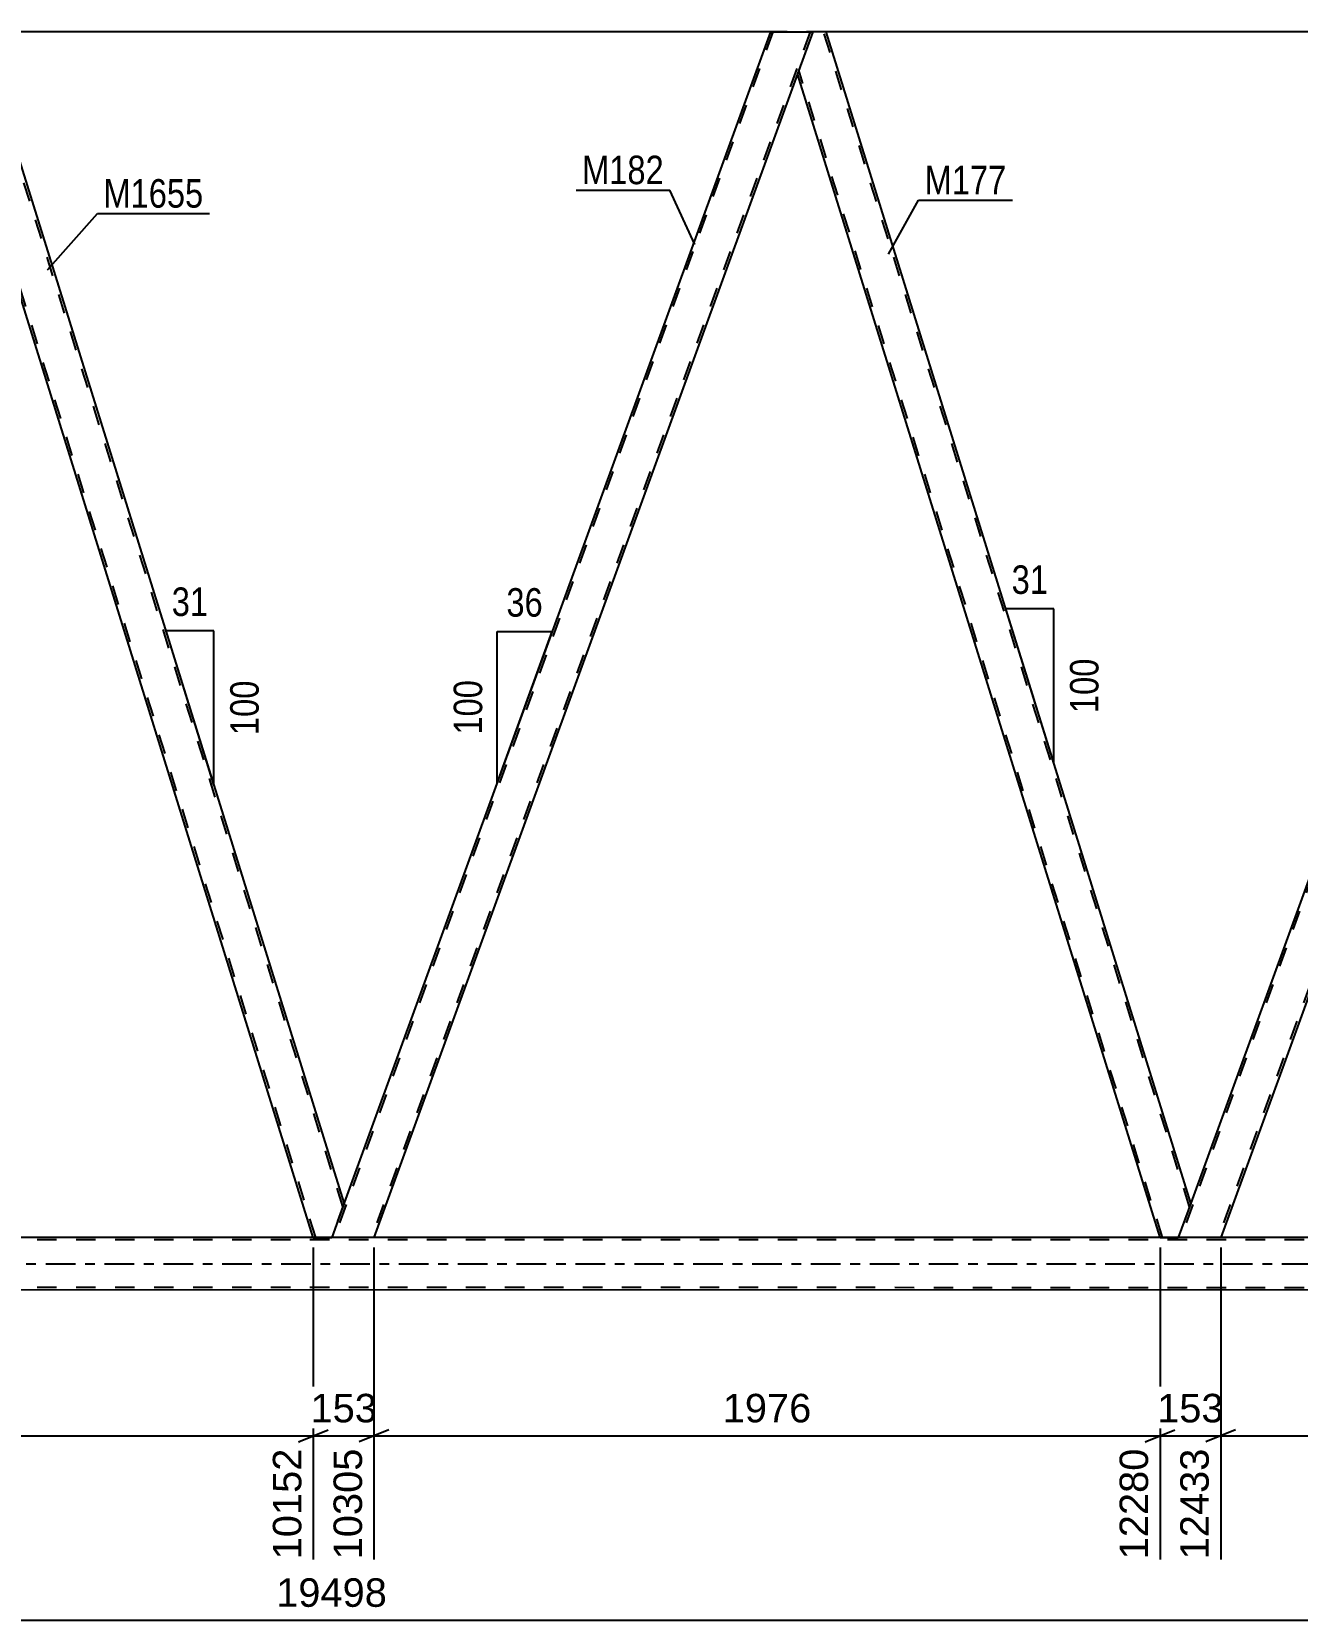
# Model space of a CAD drawing. Header units: millimetres. Extents: x 0 to 841, y 0 to 594.
# Drawn here: x 400.5 to 527.7, y 288 to 447.6 of the extents above; entities that cross this region are included whole.
import ezdxf

# ---------------------------------------------------------------- set-up
doc = ezdxf.new("R2010")
doc.units = ezdxf.units.MM
doc.linetypes.add('DXK_LINE_DOT2', pattern=[3.9198, 1.9599, -1.9599])
doc.linetypes.add('DXK_LINE_DOT3', pattern=[5.9187, 2.979, -0.9799, 0.9799, -0.9799])
doc.styles.add('Arial', font='ARIAL.TTF', dxfattribs={"height": 0.2})
doc.styles.add('Arial Narrow', font='ARIALN.TTF', dxfattribs={"height": 0.2})

# ---------------------------------------------------------------- blocks, each defined once
blk = doc.blocks.new('Part-318464264-2922 - 2863')
at = {"color": 2, "linetype": 'Continuous'}
for p, q in [((474.73, 447.62), (395.19, 447.62)), ((559.86, 447.62), (480.32, 447.62))]:
    blk.add_line(p, q, dxfattribs=at)
at = {"color": 7, "linetype": 'DXK_LINE_DOT2'}
blk.add_line((480.32, 447.62), (474.73, 447.62), dxfattribs=at)
blk = doc.blocks.new('Part-318464264-3280 - 2863')
at = {"color": 2, "linetype": 'Continuous'}
for p, q in [((478.98, 447.62), (477.45, 443.4)), ((480.32, 447.62), (478.98, 447.62)), ((517, 329.89), (480.32, 447.62)), ((513.9, 326.42), (477.45, 443.4)), ((516.73, 329.15), (515.74, 326.42)), ((517, 329.89), (516.73, 329.15))]:
    blk.add_line(p, q, dxfattribs=at)
at = {"color": 7, "linetype": 'DXK_LINE_DOT2'}
for p, q in [((516.87, 329.52), (480.07, 447.62)), ((514.15, 326.42), (477.58, 443.77)), ((516.98, 329.84), (516.73, 329.15)), ((513.9, 326.42), (515.74, 326.42))]:
    blk.add_line(p, q, dxfattribs=at)
blk = doc.blocks.new('Part-318464264-3037 - 2863')
at = {"color": 7, "linetype": 'DXK_LINE_DOT2'}
for p, q in [((755.73, 326.16), (70.41, 326.23)), ((755.73, 321.36), (70.41, 321.43))]:
    blk.add_line(p, q, dxfattribs=at)
at = {"color": 2, "linetype": 'Continuous'}
for p, q in [((594.39, 326.42), (354.19, 326.44)), ((594.39, 321.14), (354.19, 321.16))]:
    blk.add_line(p, q, dxfattribs=at)
at = {"color": 7, "linetype": 'DXK_LINE_DOT3'}
blk.add_line((70.41, 323.83), (755.73, 323.76), dxfattribs=at)
blk = doc.blocks.new('Part-318464264-3296 - 2863')
at = {"color": 2, "linetype": 'Continuous'}
for p, q in [((393.85, 447.62), (392.31, 443.4)), ((395.19, 447.62), (393.85, 447.62)), ((431.87, 329.9), (395.19, 447.62)), ((428.76, 326.43), (392.31, 443.4)), ((431.6, 329.16), (430.61, 326.43)), ((431.87, 329.9), (431.6, 329.16))]:
    blk.add_line(p, q, dxfattribs=at)
at = {"color": 7, "linetype": 'DXK_LINE_DOT2'}
for p, q in [((431.73, 329.53), (394.94, 447.62)), ((429.01, 326.43), (392.45, 443.78)), ((431.85, 329.85), (431.6, 329.16)), ((428.76, 326.43), (430.61, 326.43))]:
    blk.add_line(p, q, dxfattribs=at)
blk = doc.blocks.new('Part-318464264-3312 - 2863')
at = {"color": 7, "linetype": 'DXK_LINE_DOT2'}
for p, q in [((474.98, 447.62), (430.86, 326.43)), ((478.73, 447.62), (434.61, 326.43)), ((474.98, 447.62), (475, 447.62)), ((478.98, 447.62), (477.45, 443.4)), ((431.87, 329.9), (430.61, 326.43)), ((434.86, 326.43), (430.61, 326.43))]:
    blk.add_line(p, q, dxfattribs=at)
at = {"color": 2, "linetype": 'Continuous'}
for p, q in [((474.73, 447.62), (431.87, 329.9)), ((474.73, 447.62), (478.98, 447.62)), ((477.45, 443.4), (434.86, 326.43))]:
    blk.add_line(p, q, dxfattribs=at)
blk = doc.blocks.new('Part-318464264-3317 - 2863')
at = {"color": 7, "linetype": 'DXK_LINE_DOT2'}
for p, q in [((560.12, 447.62), (516, 326.42)), ((563.87, 447.62), (519.74, 326.42)), ((560.12, 447.62), (560.14, 447.62)), ((564.12, 447.62), (562.58, 443.39)), ((517, 329.89), (515.74, 326.42)), ((520, 326.42), (515.74, 326.42))]:
    blk.add_line(p, q, dxfattribs=at)
at = {"color": 2, "linetype": 'Continuous'}
for p, q in [((559.86, 447.62), (517, 329.89)), ((559.86, 447.62), (564.12, 447.62)), ((562.58, 443.39), (520, 326.42))]:
    blk.add_line(p, q, dxfattribs=at)
blk = doc.blocks.new('StraightDimension-318464264-4288 - 2863')
at = {"color": 7, "linetype": 'Continuous'}
blk.add_line((61.15, 287.96), (800.02, 287.96), dxfattribs=at)
at = {"color": 0}
blk.add_wipeout([(436.75, 288.71), (436.75, 292.91), (424.43, 292.91), (424.43, 288.71)], dxfattribs=at)
at = {"color": 3, "style": 'Arial'}
blk.add_text('19498', height=2.865, dxfattribs=at).set_placement((425.03, 289.31))
blk = doc.blocks.new('AngleDimension-318464264-3420 - 2863')
at = {"color": 7, "linetype": 'Continuous'}
for p, q in [((501.27, 380.39), (498.39, 389.62)), ((503.21, 389.62), (498.39, 389.62)), ((503.21, 374.15), (498.39, 389.62)), ((503.21, 374.15), (503.21, 389.62))]:
    blk.add_line(p, q, dxfattribs=at)
at = {"color": 0}
for points in [[(503.23, 390.52), (503.23, 394.72), (498.38, 394.72), (498.38, 390.52)], [(508.31, 385.23), (504.11, 385.23), (504.11, 378.54), (508.31, 378.54)]]:
    blk.add_wipeout(points, dxfattribs=at)
at = {"color": 3, "style": 'Arial Narrow'}
blk.add_text('31', height=2.863, dxfattribs=at).set_placement((498.98, 391.12))
blk.add_text('100', height=2.863, rotation=90.0002, dxfattribs=at).set_placement((507.71, 379.14))
blk = doc.blocks.new('AngleDimension-318464264-3434 - 2863')
at = {"color": 7, "linetype": 'Continuous'}
for p, q in [((447.24, 387.33), (452.78, 387.33)), ((447.24, 372.11), (452.78, 387.33)), ((447.24, 372.11), (447.24, 387.33)), ((448.81, 376.42), (452.78, 387.33))]:
    blk.add_line(p, q, dxfattribs=at)
at = {"color": 0}
for points in [[(452.44, 388.23), (452.44, 392.43), (447.58, 392.43), (447.58, 388.23)], [(446.34, 383.06), (442.14, 383.06), (442.14, 376.38), (446.34, 376.38)]]:
    blk.add_wipeout(points, dxfattribs=at)
at = {"color": 3, "style": 'Arial Narrow'}
blk.add_text('36', height=2.863, dxfattribs=at).set_placement((448.18, 388.83))
blk.add_text('100', height=2.863, rotation=90.0002, dxfattribs=at).set_placement((445.74, 376.98))
blk = doc.blocks.new('AngleDimension-318464264-3448 - 2863')
at = {"color": 7, "linetype": 'Continuous'}
for p, q in [((416.83, 378.19), (413.95, 387.4)), ((418.77, 387.4), (413.95, 387.4)), ((418.77, 371.94), (413.95, 387.4)), ((418.77, 371.94), (418.77, 387.4))]:
    blk.add_line(p, q, dxfattribs=at)
at = {"color": 0}
for points in [[(418.79, 388.3), (418.79, 392.5), (413.93, 392.5), (413.93, 388.3)], [(423.87, 383.01), (419.67, 383.01), (419.67, 376.33), (423.87, 376.33)]]:
    blk.add_wipeout(points, dxfattribs=at)
at = {"color": 3, "style": 'Arial Narrow'}
blk.add_text('31', height=2.863, dxfattribs=at).set_placement((414.53, 388.9))
blk.add_text('100', height=2.863, rotation=90.0002, dxfattribs=at).set_placement((423.27, 376.93))
blk = doc.blocks.new('StraightDimension-318464264-4009 - 2863')
at = {"color": 7, "linetype": 'Continuous'}
for p, q in [((349.73, 325.44), (349.73, 296.3)), ((428.76, 325.43), (428.76, 294.08)), ((351.23, 307.1), (348.23, 305.9)), ((427.26, 305.9), (430.26, 307.1)), ((349.73, 306.5), (428.76, 306.5))]:
    blk.add_line(p, q, dxfattribs=at)
at = {"color": 0}
blk.add_wipeout([(394.29, 307.25), (394.29, 311.45), (384.2, 311.45), (384.2, 307.25)], dxfattribs=at)
at = {"color": 0, "linetype": 'Continuous'}
blk.add_wipeout([(428.16, 305.8), (423.96, 305.8), (423.96, 293.48), (428.16, 293.48)], dxfattribs=at)
at = {"color": 3, "style": 'Arial'}
blk.add_text('1976', height=2.865, dxfattribs=at).set_placement((384.8, 307.85))
at = {"color": 3, "linetype": 'Continuous', "style": 'Arial'}
blk.add_text('10152', height=2.865, rotation=90.0002, dxfattribs=at).set_placement((427.56, 294.08))
blk = doc.blocks.new('StraightDimension-318464264-4023 - 2863')
at = {"color": 7, "linetype": 'Continuous'}
for p, q in [((428.76, 325.43), (428.76, 294.08)), ((434.86, 325.43), (434.86, 294.08)), ((427.26, 305.9), (430.26, 307.1)), ((436.36, 307.1), (433.36, 305.9)), ((428.76, 306.5), (434.86, 306.5))]:
    blk.add_line(p, q, dxfattribs=at)
at = {"color": 0}
blk.add_wipeout([(435.75, 307.25), (435.75, 311.45), (427.88, 311.45), (427.88, 307.25)], dxfattribs=at)
at = {"color": 0, "linetype": 'Continuous'}
blk.add_wipeout([(434.26, 305.8), (430.06, 305.8), (430.06, 293.48), (434.26, 293.48)], dxfattribs=at)
at = {"color": 3, "style": 'Arial'}
blk.add_text('153', height=2.865, dxfattribs=at).set_placement((428.48, 307.85))
at = {"color": 3, "linetype": 'Continuous', "style": 'Arial'}
blk.add_text('10305', height=2.865, rotation=90.0002, dxfattribs=at).set_placement((433.66, 294.08))
blk = doc.blocks.new('StraightDimension-318464264-4037 - 2863')
at = {"color": 7, "linetype": 'Continuous'}
for p, q in [((434.86, 325.43), (434.86, 294.08)), ((513.9, 325.42), (513.9, 294.08)), ((436.36, 307.1), (433.36, 305.9)), ((512.4, 305.9), (515.4, 307.1)), ((434.86, 306.5), (513.9, 306.5))]:
    blk.add_line(p, q, dxfattribs=at)
at = {"color": 0}
blk.add_wipeout([(479.43, 307.25), (479.43, 311.45), (469.33, 311.45), (469.33, 307.25)], dxfattribs=at)
at = {"color": 0, "linetype": 'Continuous'}
blk.add_wipeout([(513.3, 305.8), (509.1, 305.8), (509.1, 293.48), (513.3, 293.48)], dxfattribs=at)
at = {"color": 3, "style": 'Arial'}
blk.add_text('1976', height=2.865, dxfattribs=at).set_placement((469.93, 307.85))
at = {"color": 3, "linetype": 'Continuous', "style": 'Arial'}
blk.add_text('12280', height=2.865, rotation=90.0002, dxfattribs=at).set_placement((512.7, 294.08))
blk = doc.blocks.new('StraightDimension-318464264-4051 - 2863')
at = {"color": 7, "linetype": 'Continuous'}
for p, q in [((513.9, 325.42), (513.9, 294.08)), ((520, 325.42), (520, 294.08)), ((512.4, 305.9), (515.4, 307.1)), ((521.5, 307.1), (518.5, 305.9)), ((513.9, 306.5), (520, 306.5))]:
    blk.add_line(p, q, dxfattribs=at)
at = {"color": 0}
blk.add_wipeout([(520.88, 307.25), (520.88, 311.45), (513.01, 311.45), (513.01, 307.25)], dxfattribs=at)
at = {"color": 0, "linetype": 'Continuous'}
blk.add_wipeout([(519.4, 305.8), (515.2, 305.8), (515.2, 293.48), (519.4, 293.48)], dxfattribs=at)
at = {"color": 3, "style": 'Arial'}
blk.add_text('153', height=2.865, dxfattribs=at).set_placement((513.61, 307.85))
at = {"color": 3, "linetype": 'Continuous', "style": 'Arial'}
blk.add_text('12433', height=2.865, rotation=90.0002, dxfattribs=at).set_placement((518.8, 294.08))
blk = doc.blocks.new('StraightDimension-318464264-4065 - 2863')
at = {"color": 7, "linetype": 'Continuous'}
for p, q in [((520, 325.42), (520, 294.08)), ((599.03, 325.42), (599.03, 294.08)), ((521.5, 307.1), (518.5, 305.9)), ((597.53, 305.9), (600.53, 307.1)), ((520, 306.5), (599.03, 306.5))]:
    blk.add_line(p, q, dxfattribs=at)
at = {"color": 0}
blk.add_wipeout([(564.56, 307.25), (564.56, 311.45), (554.47, 311.45), (554.47, 307.25)], dxfattribs=at)
at = {"color": 0, "linetype": 'Continuous'}
blk.add_wipeout([(598.43, 305.8), (594.23, 305.8), (594.23, 293.48), (598.43, 293.48)], dxfattribs=at)
at = {"color": 3, "style": 'Arial'}
blk.add_text('1976', height=2.865, dxfattribs=at).set_placement((555.07, 307.85))
at = {"color": 3, "linetype": 'Continuous', "style": 'Arial'}
blk.add_text('14409', height=2.865, rotation=90.0002, dxfattribs=at).set_placement((597.83, 294.08))
blk = doc.blocks.new('Mark-318464264-3276 - 2863')
at = {"color": 0}
blk.add_wipeout([(498.45, 431.28), (498.45, 434.28), (490.23, 434.28), (490.23, 431.28)], dxfattribs=at)
blk.add_wipeout([(498.45, 431.28), (498.45, 434.28), (490.23, 434.28), (490.23, 431.28)], dxfattribs=at)
at = {"color": 30, "linetype": 'Continuous'}
for p, q in [((486.6, 425.27), (489.63, 430.68)), ((489.63, 430.68), (499.05, 430.68))]:
    blk.add_line(p, q, dxfattribs=at)
at = {"color": 3, "style": 'Arial Narrow'}
blk.add_text('M177', height=2.863, dxfattribs=at).set_placement((490.23, 431.28))
blk = doc.blocks.new('Mark-318464264-3308 - 2863')
at = {"color": 0}
blk.add_wipeout([(464.01, 432.3), (464.01, 435.3), (455.79, 435.3), (455.79, 432.3)], dxfattribs=at)
blk.add_wipeout([(464.01, 432.3), (464.01, 435.3), (455.79, 435.3), (455.79, 432.3)], dxfattribs=at)
at = {"color": 30, "linetype": 'Continuous'}
for p in [(455.19, 431.7), (467.12, 426.22)]:
    blk.add_line(p, (464.61, 431.7), dxfattribs=at)
at = {"color": 3, "style": 'Arial Narrow'}
blk.add_text('M182', height=2.863, dxfattribs=at).set_placement((455.79, 432.3))
blk = doc.blocks.new('Mark-318464264-3292 - 2863')
at = {"color": 0}
blk.add_wipeout([(417.71, 429.94), (417.71, 432.94), (407.66, 432.94), (407.66, 429.94)], dxfattribs=at)
blk.add_wipeout([(417.71, 429.94), (417.71, 432.94), (407.66, 432.94), (407.66, 429.94)], dxfattribs=at)
at = {"color": 30, "linetype": 'Continuous'}
for p, q in [((402.05, 423.68), (407.06, 429.34)), ((407.06, 429.34), (418.31, 429.34))]:
    blk.add_line(p, q, dxfattribs=at)
at = {"color": 3, "style": 'Arial Narrow'}
blk.add_text('M1655', height=2.863, dxfattribs=at).set_placement((407.66, 429.94))

msp = doc.modelspace()

# ---------------------------------------------------------------- block references
for name in ['Part-318464264-2922 - 2863', 'Part-318464264-3296 - 2863', 'Part-318464264-3312 - 2863', 'Part-318464264-3280 - 2863', 'Part-318464264-3317 - 2863', 'Part-318464264-3037 - 2863']:
    msp.add_blockref(name, (0, 0))

# ---------------------------------------------------------------- next in the draw order: block references
msp.add_blockref('StraightDimension-318464264-4288 - 2863', (0, 0))

# ---------------------------------------------------------------- next in the draw order: block references
for name in ['Mark-318464264-3308 - 2863', 'Mark-318464264-3276 - 2863', 'Mark-318464264-3292 - 2863', 'AngleDimension-318464264-3420 - 2863', 'AngleDimension-318464264-3448 - 2863', 'AngleDimension-318464264-3434 - 2863', 'StraightDimension-318464264-4009 - 2863']:
    msp.add_blockref(name, (0, 0))

# ---------------------------------------------------------------- next in the draw order: block references
msp.add_blockref('StraightDimension-318464264-4023 - 2863', (0, 0))

# ---------------------------------------------------------------- next in the draw order: block references
msp.add_blockref('StraightDimension-318464264-4037 - 2863', (0, 0))

# ---------------------------------------------------------------- next in the draw order: block references
msp.add_blockref('StraightDimension-318464264-4051 - 2863', (0, 0))

# ---------------------------------------------------------------- next in the draw order: block references
msp.add_blockref('StraightDimension-318464264-4065 - 2863', (0, 0))

doc.saveas('drawing.dxf')
